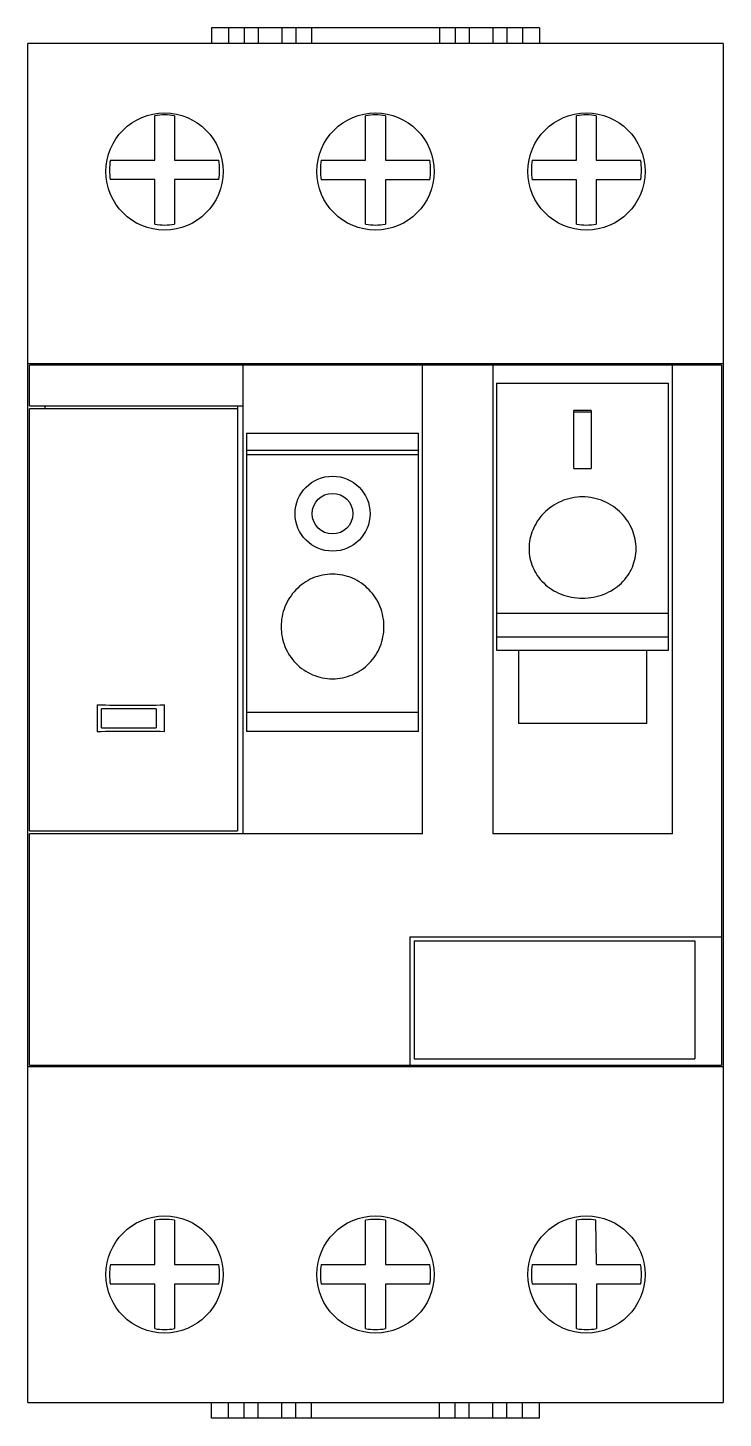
# Model space of a CAD drawing. Header units: millimetres. Extents: x 15.4 to 59.9, y 7.5 to 96.5.
import ezdxf

# ---------------------------------------------------------------- set-up
doc = ezdxf.new("R2010")
doc.units = ezdxf.units.MM
doc.header["$LTSCALE"] = 6.819871
doc.layers.add('00_COMPONENTS_1', color=7, linetype='CONTINUOUS')

msp = doc.modelspace()

# ---------------------------------------------------------------- linework, layer by layer
at = {"layer": '00_COMPONENTS_1', "color": 7}
for p, q in [((27.103, 96.491), (27.103, 95.491)), ((48.103, 96.491), (27.103, 96.491)), ((28.203, 96.491), (28.203, 95.491)), ((29.203, 96.491), (29.203, 95.491)), ((30.103, 96.491), (30.103, 95.491)), ((31.603, 96.491), (31.603, 95.491)), ((32.503, 96.491), (32.503, 95.491)), ((33.503, 96.491), (33.503, 95.491)), ((41.703, 96.491), (41.703, 95.491)), ((42.703, 96.491), (42.703, 95.491)), ((43.603, 96.491), (43.603, 95.491)), ((45.103, 96.491), (45.103, 95.491)), ((46.003, 96.491), (46.003, 95.491)), ((47.003, 96.491), (47.003, 95.491)), ((48.103, 96.491), (48.103, 95.491)), ((15.353, 8.491), (15.353, 95.491)), ((59.853, 95.491), (15.353, 95.491)), ((59.853, 95.491), (59.853, 8.491)), ((23.478, 88.021), (23.478, 90.861)), ((24.733, 90.86), (24.733, 88.021)), ((36.973, 88.021), (36.973, 90.86)), ((38.233, 90.86), (38.233, 88.021)), ((50.473, 88.021), (50.473, 90.86)), ((51.733, 90.86), (51.733, 88.021)), ((20.635, 88.021), (23.478, 88.021)), ((24.733, 88.021), (27.571, 88.021)), ((34.135, 88.021), (36.973, 88.021)), ((38.233, 88.021), (41.071, 88.021)), ((47.635, 88.021), (50.473, 88.021)), ((51.733, 88.021), (54.571, 88.021)), ((23.478, 86.771), (20.633, 86.771)), ((23.478, 83.922), (23.478, 86.771)), ((24.733, 86.771), (24.733, 83.923)), ((27.573, 86.771), (24.733, 86.771)), ((36.973, 86.761), (34.135, 86.761)), ((36.973, 83.923), (36.973, 86.761)), ((38.233, 86.761), (38.233, 83.923)), ((41.071, 86.761), (38.233, 86.761)), ((50.473, 86.761), (47.635, 86.761)), ((50.473, 83.923), (50.473, 86.761)), ((51.733, 86.761), (51.733, 83.923)), ((54.571, 86.761), (51.733, 86.761)), ((59.853, 74.991), (15.353, 74.991)), ((15.453, 72.291), (15.453, 74.891)), ((59.753, 74.891), (15.453, 74.891)), ((29.103, 74.891), (29.103, 44.891)), ((40.603, 44.891), (40.603, 74.891)), ((45.103, 74.891), (45.103, 44.891)), ((56.603, 44.891), (56.603, 74.891)), ((59.753, 74.891), (59.753, 30.091)), ((45.353, 73.741), (45.353, 56.648)), ((45.353, 73.741), (56.353, 73.741)), ((56.353, 56.648), (56.353, 73.741)), ((15.453, 72.291), (29.103, 72.291)), ((15.454, 45.091), (15.454, 72.091)), ((28.772, 72.091), (15.454, 72.091)), ((16.455, 72.091), (16.455, 72.291)), ((28.772, 72.091), (28.772, 45.091)), ((28.773, 72.291), (28.773, 72.091)), ((50.299, 68.285), (50.299, 71.986)), ((51.407, 71.986), (50.299, 71.986)), ((51.407, 71.882), (50.299, 71.882)), ((51.407, 71.986), (51.407, 68.285)), ((29.353, 70.548), (29.353, 51.455)), ((29.353, 70.548), (40.353, 70.548)), ((40.353, 51.455), (40.353, 70.548)), ((29.353, 69.449), (40.353, 69.449)), ((40.353, 69.151), (29.353, 69.151)), ((50.299, 68.285), (51.407, 68.285)), ((45.353, 59.022), (56.353, 59.022)), ((56.353, 57.495), (45.353, 57.495)), ((45.353, 56.648), (56.353, 56.648)), ((46.753, 56.648), (46.753, 53.911)), ((46.758, 56.648), (46.758, 51.967)), ((54.958, 51.967), (54.958, 56.648)), ((19.785, 53.148), (19.785, 51.435)), ((20.063, 51.691), (20.063, 52.891)), ((23.563, 52.891), (20.063, 52.891)), ((23.563, 52.891), (23.563, 51.691)), ((24.097, 51.437), (24.097, 53.146)), ((29.353, 52.695), (40.353, 52.695)), ((20.063, 51.691), (23.563, 51.691)), ((54.958, 51.967), (46.758, 51.967)), ((40.353, 51.455), (29.353, 51.455)), ((15.453, 30.091), (15.453, 44.891)), ((40.603, 44.891), (15.453, 44.891)), ((15.454, 45.091), (28.772, 45.091)), ((56.603, 44.891), (45.103, 44.891)), ((39.803, 38.311), (59.753, 38.311)), ((39.803, 38.311), (39.803, 30.091)), ((40.078, 38.041), (58.028, 38.041)), ((40.078, 38.041), (40.078, 30.486)), ((58.028, 38.041), (58.028, 30.486)), ((40.078, 30.486), (58.028, 30.486)), ((59.853, 29.991), (15.353, 29.991)), ((15.453, 30.091), (59.753, 30.091)), ((23.473, 17.321), (23.473, 20.16)), ((24.733, 20.16), (24.733, 17.321)), ((36.973, 17.321), (36.973, 20.16)), ((38.233, 20.16), (38.233, 17.321)), ((50.473, 17.321), (50.473, 20.16)), ((51.736, 17.321), (51.705, 20.164)), ((20.635, 17.321), (23.473, 17.321)), ((24.733, 17.321), (27.571, 17.321)), ((34.135, 17.321), (36.973, 17.321)), ((38.233, 17.321), (41.071, 17.321)), ((47.635, 17.321), (50.473, 17.321)), ((51.736, 17.321), (54.571, 17.321)), ((23.473, 16.061), (20.635, 16.061)), ((23.473, 13.223), (23.473, 16.061)), ((27.571, 16.061), (24.733, 16.061)), ((24.733, 16.061), (24.733, 13.223)), ((36.973, 16.061), (34.135, 16.061)), ((36.973, 13.223), (36.973, 16.061)), ((41.071, 16.061), (38.233, 16.061)), ((38.233, 16.061), (38.233, 13.223)), ((50.473, 16.061), (47.635, 16.061)), ((50.473, 13.223), (50.473, 16.061)), ((54.571, 16.061), (51.736, 16.061)), ((51.736, 16.061), (51.736, 13.224)), ((15.353, 8.491), (59.853, 8.491)), ((27.103, 7.491), (27.103, 8.491)), ((28.203, 7.491), (28.203, 8.491)), ((29.203, 7.491), (29.203, 8.491)), ((30.103, 7.491), (30.103, 8.491)), ((31.603, 7.491), (31.603, 8.491)), ((32.503, 7.491), (32.503, 8.491)), ((33.503, 7.491), (33.503, 8.491)), ((41.703, 7.491), (41.703, 8.491)), ((42.703, 7.491), (42.703, 8.491)), ((43.603, 7.491), (43.603, 8.491)), ((45.103, 7.491), (45.103, 8.491)), ((46.003, 7.491), (46.003, 8.491)), ((47.003, 7.491), (47.003, 8.491)), ((48.103, 7.491), (48.103, 8.491)), ((48.103, 7.491), (27.103, 7.491))]:
    msp.add_line(p, q, dxfattribs=at)
for centre, radius in [((24.103, 87.291), 3.75), ((37.603, 87.291), 3.75), ((51.103, 87.291), 3.75), ((34.853, 65.391), 2.4), ((34.853, 65.391), 1.3), ((24.103, 16.691), 3.75), ((37.603, 16.691), 3.75), ((51.103, 16.691), 3.75)]:
    msp.add_circle(centre, radius, dxfattribs=at)
for centre, radius, start, end in [((24.103, 87.391), 3.525, 79.70459, 100.21282), ((37.603, 87.391), 3.525, 79.70459, 100.29541), ((51.103, 87.391), 3.525, 79.70459, 100.29541), ((24.103, 87.391), 3.525, 169.70459, 190.13025), ((24.103, 87.391), 3.525, 349.86975, 10.29541), ((37.603, 87.391), 3.525, 169.70459, 190.29541), ((37.603, 87.391), 3.525, 349.70459, 10.29541), ((51.103, 87.391), 3.525, 169.70459, 190.29541), ((51.103, 87.391), 3.525, 349.70459, 10.29541), ((24.103, 87.391), 3.525, 259.78718, 280.29541), ((37.603, 87.391), 3.525, 259.70459, 280.29541), ((51.103, 87.391), 3.525, 259.70459, 280.29541), ((22.102, 500.203), 447.062, 269.70313, 270.25567), ((22.102, -396.357), 447.798, 89.74478, 90.29642), ((24.103, 16.691), 3.525, 79.70459, 100.29541), ((37.603, 16.691), 3.525, 79.70459, 100.29541), ((51.103, 16.691), 3.525, 80.15728, 100.29541), ((24.103, 16.691), 3.525, 169.70459, 190.29541), ((24.103, 16.691), 3.525, 349.70459, 10.29541), ((37.603, 16.691), 3.525, 169.70459, 190.29541), ((37.603, 16.691), 3.525, 349.70459, 10.29541), ((51.103, 16.691), 3.525, 169.70459, 190.29541), ((51.103, 16.691), 3.525, 349.70459, 10.29541), ((24.103, 16.691), 3.525, 259.70459, 280.29541), ((37.603, 16.691), 3.525, 259.70459, 280.29541), ((51.103, 16.691), 3.525, 259.70459, 280.35174)]:
    msp.add_arc(centre, radius, start, end, dxfattribs=at)
for points, knots in [([(50.853, 66.464), (50.616, 66.464), (50.144, 66.415), (49.473, 66.203), (48.869, 65.867), (48.355, 65.432), (47.945, 64.921), (47.649, 64.356), (47.469, 63.76), (47.408, 63.15), (47.468, 62.545), (47.647, 61.962), (47.944, 61.418), (48.355, 60.933), (48.871, 60.526), (49.476, 60.216), (50.146, 60.023), (50.616, 59.979), (50.853, 59.979)], [0, 0, 0, 0, 0.067846, 0.134947, 0.200689, 0.26474, 0.326957, 0.387455, 0.446498, 0.504506, 0.562043, 0.619762, 0.678378, 0.738596, 0.80093, 0.865551, 0.932196, 1, 1, 1, 1]), ([(50.853, 59.979), (51.089, 59.979), (51.559, 60.023), (52.229, 60.216), (52.834, 60.526), (53.35, 60.932), (53.761, 61.417), (54.058, 61.961), (54.238, 62.544), (54.297, 63.149), (54.237, 63.759), (54.058, 64.355), (53.761, 64.92), (53.351, 65.431), (52.837, 65.867), (52.233, 66.203), (51.561, 66.415), (51.089, 66.464), (50.853, 66.464)], [0, 0, 0, 0, 0.067788, 0.134409, 0.199019, 0.261343, 0.321544, 0.380152, 0.437862, 0.49539, 0.553405, 0.612453, 0.672956, 0.735192, 0.799252, 0.865006, 0.932137, 1, 1, 1, 1]), ([(34.853, 61.52), (34.635, 61.52), (34.198, 61.475), (33.57, 61.277), (32.995, 60.958), (32.495, 60.532), (32.088, 60.018), (31.787, 59.436), (31.603, 58.808), (31.541, 58.159), (31.603, 57.51), (31.788, 56.885), (32.088, 56.307), (32.496, 55.797), (32.996, 55.377), (33.571, 55.062), (34.198, 54.867), (34.635, 54.823), (34.853, 54.823)], [0, 0, 0, 0, 0.062767, 0.12557, 0.188302, 0.250997, 0.313624, 0.376154, 0.438571, 0.50087, 0.563075, 0.625225, 0.687384, 0.74962, 0.811997, 0.874531, 0.937246, 1, 1, 1, 1]), ([(34.853, 54.823), (35.071, 54.823), (35.507, 54.867), (36.134, 55.062), (36.709, 55.377), (37.21, 55.797), (37.618, 56.306), (37.917, 56.885), (38.102, 57.51), (38.165, 58.158), (38.103, 58.808), (37.918, 59.435), (37.618, 60.018), (37.211, 60.533), (36.71, 60.958), (36.135, 61.277), (35.508, 61.475), (35.071, 61.52), (34.853, 61.52)], [0, 0, 0, 0, 0.062765, 0.125469, 0.187998, 0.250369, 0.312596, 0.374747, 0.4369, 0.499102, 0.561404, 0.623825, 0.686359, 0.748992, 0.811686, 0.874433, 0.937222, 1, 1, 1, 1])]:
    msp.add_open_spline(points, degree=3, knots=knots, dxfattribs=at)

doc.saveas('drawing.dxf')
